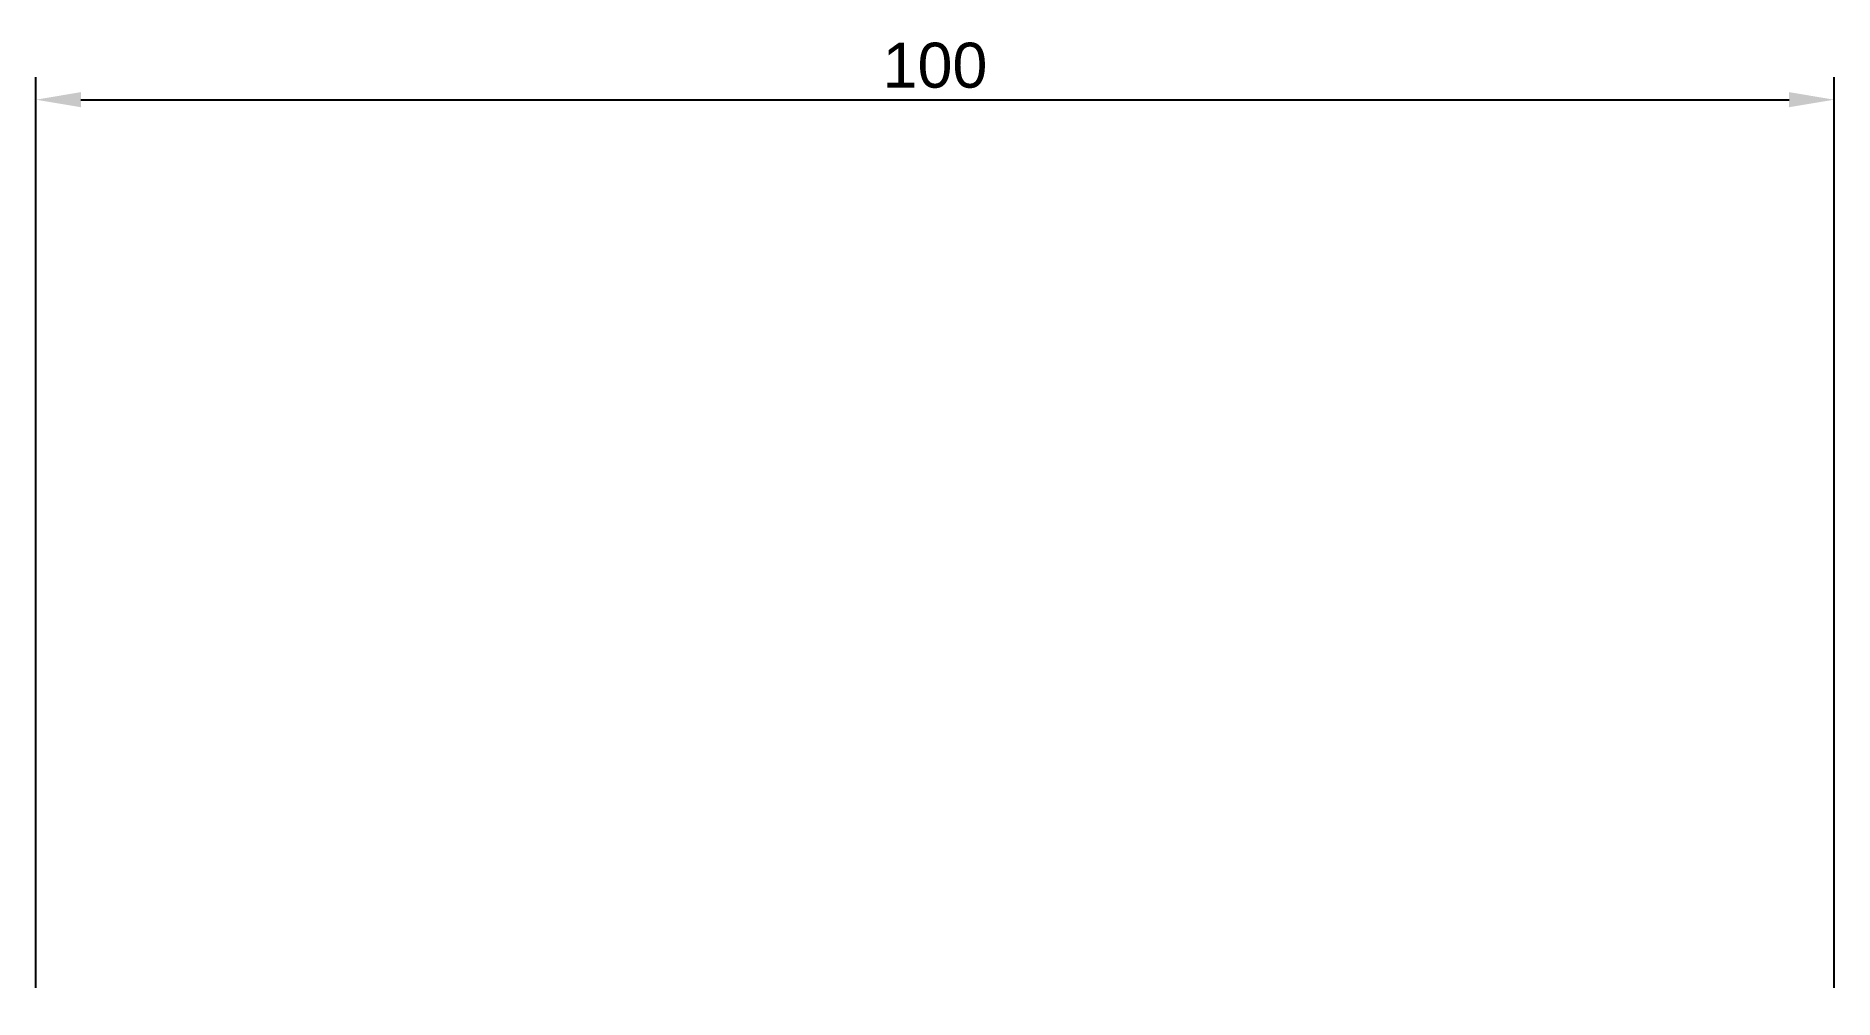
# Model space of a CAD drawing. Extents: x 0 to 100, y 0 to 54.
import ezdxf

# ---------------------------------------------------------------- set-up
doc = ezdxf.new("R2010")
doc.units = 0
doc.layers.get('0').update_dxf_attribs({"linetype": 'CONTINUOUS'})
doc.layers.get('DEFPOINTS').update_dxf_attribs({"linetype": 'CONTINUOUS'})
doc.styles.get("Standard").update_dxf_attribs({"font": 'arial.ttf'})
doc.dimstyles.new('ISO-25', dxfattribs={"dimtxt": 2.5, "dimasz": 2.5, "dimexe": 1.25, "dimexo": 0.625, "dimtad": 1, "dimtxsty": 'STANDARD', "dimcen": 2.5, "dimazin": 3, "dimtfac": 1, "dimtmove": 0, "dimatfit": 3})

# ---------------------------------------------------------------- blocks, each defined once
blk = doc.blocks.new('*D1')
at = {"color": 0}
for p, q in [((0, 0.62), (0, 51.25)), ((100, 0.62), (100, 51.25)), ((2.5, 50), (97.5, 50))]:
    blk.add_line(p, q, dxfattribs=at)
for points in [[(2.5, 50.42), (2.5, 49.58), (0, 50)], [(97.5, 50.42), (97.5, 49.58), (100, 50)]]:
    blk.add_solid(points, dxfattribs=at)
at = {"layer": 'DEFPOINTS', "color": 0}
for p in [(100, 50), (0, 0), (100, 0)]:
    blk.add_point(p, dxfattribs=at)
at = {"color": 0, "insert": (50, 51.9), "char_height": 2.5, "attachment_point": 5}
blk.add_mtext('100', dxfattribs=at)

msp = doc.modelspace()

# ---------------------------------------------------------------- dimensions: what is measured, and where the dimension line sits
dim = msp.add_linear_dim(base=(100, 50), p1=(0, 0), p2=(100, 0), dimstyle='ISO-25')
dim.commit()
dim.dimension.update_dxf_attribs({"geometry": '*D1', "text_midpoint": (50, 51.901)})

doc.saveas('drawing.dxf')
